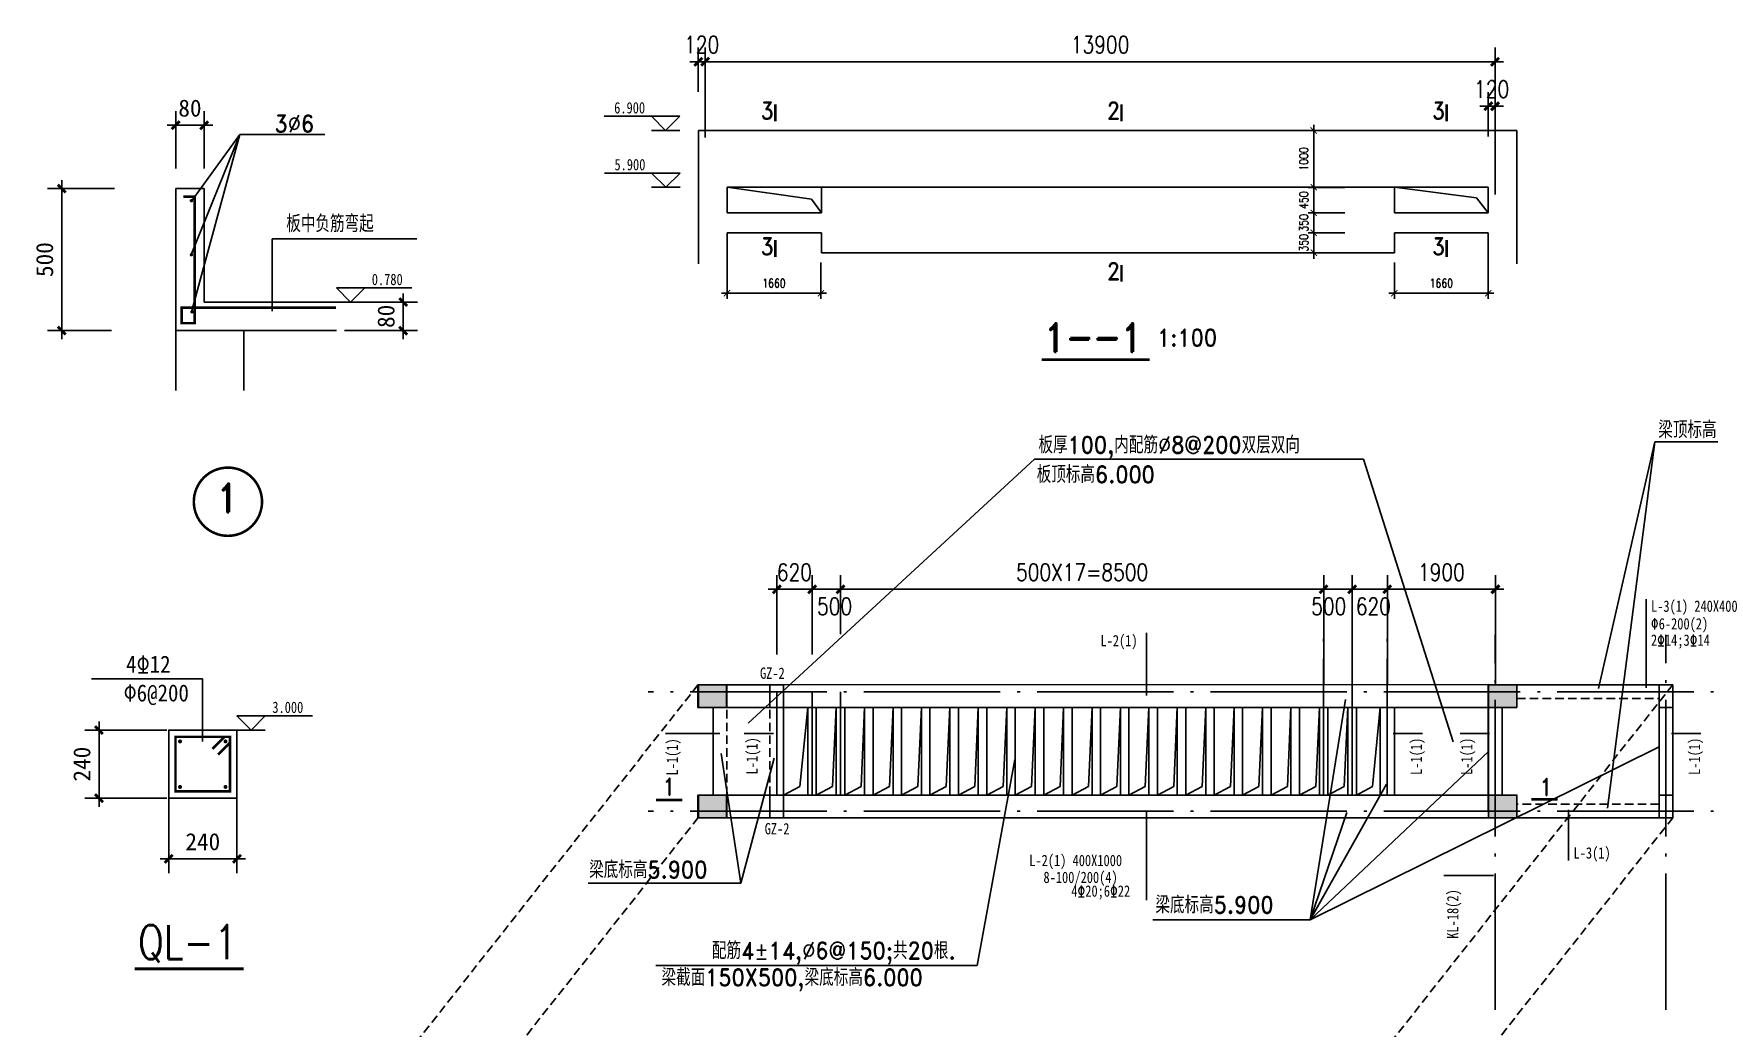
# Model space of a CAD drawing. Extents: x 79352 to 196427, y -253872 to -173208.
# Drawn here: x 149221 to 178703, y -190708 to -173208 of the extents above; entities that cross this region are included whole.
import ezdxf
from ezdxf.enums import TextEntityAlignment as Align

# ---------------------------------------------------------------- set-up
doc = ezdxf.new("R2010")
doc.units = 0
doc.header["$LTSCALE"] = 100
doc.header["$MEASUREMENT"] = 0
doc.header["$PDMODE"] = 34
doc.linetypes.add('ACAD_ISO04W100', pattern=[30.5, 24, -3, 0.5, -3])
doc.linetypes.add('DASHED', pattern=[0.75, 0.5, -0.25])
doc.layers.get('0').update_dxf_attribs({"color": 1, "linetype": 'CONTINUOUS'})
doc.layers.get('DEFPOINTS').update_dxf_attribs({"linetype": 'CONTINUOUS'})
for name, color, linetype in [('-', 253, 'CONTINUOUS'), ('2', 200, 'CONTINUOUS'), ('211', 2, 'CONTINUOUS'), ('212', 2, 'CONTINUOUS'), ('3', 4, 'CONTINUOUS'), ('98', 7, 'CONTINUOUS'), ('DOTE', 252, 'ACAD_ISO04W100'), ('HATCH', 2, 'CONTINUOUS'), ('PUB_DIM', 9, 'CONTINUOUS'), ('TXT', 253, 'CONTINUOUS'), ('WALL', 255, 'CONTINUOUS'), ('WINDOW', 142, 'CONTINUOUS'), ('WINDOW_TEXT', 7, 'CONTINUOUS'), ('尺寸线及数字', 7, 'CONTINUOUS'), ('柱', 2, 'CONTINUOUS')]:
    doc.layers.add(name, color=color, linetype=linetype)
doc.styles.add('DIM_FONT', font='SIMPLEX', dxfattribs={"width": 0.8})
doc.styles.add('HZTXT3', font='romand.shx', dxfattribs={"bigfont": 'sqtxt.shx'})
doc.dimstyles.new('DIMB', dxfattribs={"dimtxt": 300, "dimasz": 1, "dimexe": 250, "dimexo": 300, "dimgap": 150, "dimtad": 1, "dimdec": 0, "dimlfac": -1, "dimzin": 0, "dimtxsty": 'DIM_FONT', "dimblk": '_DIMX', "dimblk1": '_DIMX', "dimblk2": '_DIMX', "dimcen": 0.09, "dimse2": 1, "dimclrd": 256, "dimclre": 256, "dimclrt": 256, "dimazin": 3, "dimtfac": 5, "dimtdec": 0, "dimtix": 1, "dimtmove": 0, "dimatfit": 3, "dimtolj": 1, "dimtzin": 0})
doc.dimstyles.new('NORMAL', dxfattribs={"dimtxt": 300, "dimasz": 1, "dimexe": 250, "dimexo": 0, "dimgap": 150, "dimtad": 1, "dimdec": 4, "dimlfac": -1, "dimzin": 0, "dimtxsty": 'STANDARD', "dimblk1": '_DIMX', "dimblk2": '_DIMX', "dimsah": 1, "dimcen": 0.09, "dimclrd": 256, "dimclre": 256, "dimclrt": 256, "dimazin": 3, "dimtfac": 5, "dimtdec": 4, "dimtix": 1, "dimtmove": 0, "dimatfit": 3, "dimtolj": 1, "dimtzin": 0})

# ---------------------------------------------------------------- blocks, each defined once
blk = doc.blocks.new('_DIMX')
blk.add_line((-150, 0), (150, 0))
at = {"const_width": 50}
blk.add_lwpolyline([(-70, -70), (70, 70)], dxfattribs=at)
blk = doc.blocks.new('*D63')
at = {"linetype": 'BYBLOCK'}
for p, q in [((-514, -286538), (-514, -284612)), ((1386, -286538), (1386, -284612)), ((1385, -284862), (-513, -284862))]:
    blk.add_line(p, q, dxfattribs=at)
at = {"layer": 'DEFPOINTS', "color": 0, "linetype": 'BYBLOCK'}
for p in [(-514, -284862), (-514, -286538), (1386, -286538)]:
    blk.add_point(p, dxfattribs=at)
at = {"linetype": 'BYBLOCK', "rotation": 180}
blk.add_blockref('_DIMX', (-514, -284862), dxfattribs=at)
at = {"linetype": 'BYBLOCK'}
blk.add_blockref('_DIMX', (1386, -284862), dxfattribs=at)
at = {"linetype": 'BYBLOCK', "insert": (436, -284562), "char_height": 300, "attachment_point": 5, "style": 'DIM_FONT'}
blk.add_mtext('\\A1;1900', dxfattribs=at)
blk = doc.blocks.new('*D64')
at = {"linetype": 'BYBLOCK'}
for p, q in [((-1134, -286538), (-1134, -284612)), ((-514, -286538), (-514, -284612)), ((-515, -284862), (-1133, -284862))]:
    blk.add_line(p, q, dxfattribs=at)
at = {"layer": 'DEFPOINTS', "color": 0, "linetype": 'BYBLOCK'}
for p in [(-1134, -284862), (-1134, -286538), (-514, -286538)]:
    blk.add_point(p, dxfattribs=at)
at = {"linetype": 'BYBLOCK', "rotation": 180}
blk.add_blockref('_DIMX', (-1134, -284862), dxfattribs=at)
at = {"linetype": 'BYBLOCK'}
blk.add_blockref('_DIMX', (-514, -284862), dxfattribs=at)
at = {"linetype": 'BYBLOCK', "insert": (-760, -285162), "char_height": 300, "attachment_point": 5, "style": 'DIM_FONT'}
blk.add_mtext('\\A1;620', dxfattribs=at)
blk = doc.blocks.new('*D65')
at = {"linetype": 'BYBLOCK'}
for p, q in [((-1634, -286539), (-1634, -284612)), ((-1134, -286538), (-1134, -284612)), ((-1135, -284862), (-1633, -284862))]:
    blk.add_line(p, q, dxfattribs=at)
at = {"layer": 'DEFPOINTS', "color": 0, "linetype": 'BYBLOCK'}
for p in [(-1634, -284862), (-1634, -286539), (-1134, -286538)]:
    blk.add_point(p, dxfattribs=at)
at = {"linetype": 'BYBLOCK', "rotation": 180}
blk.add_blockref('_DIMX', (-1634, -284862), dxfattribs=at)
at = {"linetype": 'BYBLOCK'}
blk.add_blockref('_DIMX', (-1134, -284862), dxfattribs=at)
at = {"linetype": 'BYBLOCK', "insert": (-1544, -285162), "char_height": 300, "attachment_point": 5, "style": 'DIM_FONT'}
blk.add_mtext('\\A1;500', dxfattribs=at)
blk = doc.blocks.new('*D66')
at = {"linetype": 'BYBLOCK'}
for p, q in [((-11254, -286006), (-11254, -284612)), ((-10634, -286006), (-10634, -284612)), ((-11255, -284862), (-11256, -284862)), ((-11254, -284862), (-10634, -284862)), ((-10633, -284862), (-10632, -284862))]:
    blk.add_line(p, q, dxfattribs=at)
at = {"layer": 'DEFPOINTS', "color": 0, "linetype": 'BYBLOCK'}
for p in [(-10634, -284862), (-11254, -286006), (-10634, -286006)]:
    blk.add_point(p, dxfattribs=at)
at = {"linetype": 'BYBLOCK'}
blk.add_blockref('_DIMX', (-11254, -284862), dxfattribs=at)
at = {"linetype": 'BYBLOCK', "rotation": 180}
blk.add_blockref('_DIMX', (-10634, -284862), dxfattribs=at)
at = {"linetype": 'BYBLOCK', "insert": (-10944, -284562), "char_height": 300, "attachment_point": 5, "style": 'DIM_FONT'}
blk.add_mtext('\\A1;620', dxfattribs=at)
blk = doc.blocks.new('*D67')
at = {"linetype": 'BYBLOCK'}
for p, q in [((-10634, -285653), (-10634, -284612)), ((-10134, -285653), (-10134, -284612)), ((-10135, -284862), (-10633, -284862))]:
    blk.add_line(p, q, dxfattribs=at)
at = {"layer": 'DEFPOINTS', "color": 0, "linetype": 'BYBLOCK'}
for p in [(-10634, -284862), (-10634, -285653), (-10134, -285653)]:
    blk.add_point(p, dxfattribs=at)
at = {"linetype": 'BYBLOCK', "rotation": 180}
blk.add_blockref('_DIMX', (-10634, -284862), dxfattribs=at)
at = {"linetype": 'BYBLOCK'}
blk.add_blockref('_DIMX', (-10134, -284862), dxfattribs=at)
at = {"linetype": 'BYBLOCK', "insert": (-10238, -285162), "char_height": 300, "attachment_point": 5, "style": 'DIM_FONT'}
blk.add_mtext('\\A1;500', dxfattribs=at)
blk = doc.blocks.new('*D68')
at = {"linetype": 'BYBLOCK'}
for p, q in [((-10134, -285653), (-10134, -284612)), ((-1634, -285663), (-1634, -284612)), ((-1635, -284862), (-10133, -284862))]:
    blk.add_line(p, q, dxfattribs=at)
at = {"layer": 'DEFPOINTS', "color": 0, "linetype": 'BYBLOCK'}
for p in [(-10134, -284862), (-10134, -285653), (-1634, -285663)]:
    blk.add_point(p, dxfattribs=at)
at = {"linetype": 'BYBLOCK', "rotation": 180}
blk.add_blockref('_DIMX', (-10134, -284862), dxfattribs=at)
at = {"linetype": 'BYBLOCK'}
blk.add_blockref('_DIMX', (-1634, -284862), dxfattribs=at)
at = {"linetype": 'BYBLOCK', "insert": (-5884, -284562), "char_height": 300, "attachment_point": 5, "style": 'DIM_FONT'}
blk.add_mtext('\\A1;500X17=8500', dxfattribs=at)
blk = doc.blocks.new('_ARCHTICK')
at = {"color": 0, "linetype": 'BYBLOCK', "const_width": 0.15}
blk.add_lwpolyline([(-0.5, -0.5), (0.5, 0.5)], dxfattribs=at)
blk = doc.blocks.new('*D69')
at = {"linetype": 'BYBLOCK'}
for p, q in [((-1809, -274584), (-1809, -274474)), ((-1261, -274584), (-1909, -274584)), ((-1809, -275034), (-1809, -274584)), ((-1261, -275034), (-1909, -275034)), ((-1809, -275034), (-1809, -275144))]:
    blk.add_line(p, q, dxfattribs=at)
at = {"layer": 'DEFPOINTS', "color": 0, "linetype": 'BYBLOCK'}
for p in [(-1809, -274584), (-1261, -274584), (-1261, -275034)]:
    blk.add_point(p, dxfattribs=at)
at = {"linetype": 'BYBLOCK', "xscale": 110, "yscale": 110, "zscale": 110}
for p, rotation in [((-1809, -274584), 270), ((-1809, -275034), 90)]:
    blk.add_blockref('_ARCHTICK', p, dxfattribs=dict(at, rotation=rotation))
at = {"linetype": 'BYBLOCK', "insert": (-1984, -274809), "char_height": 150, "attachment_point": 5, "rotation": 90, "style": 'DIM_FONT'}
blk.add_mtext('\\A1;450', dxfattribs=at)
blk = doc.blocks.new('*D70')
at = {"linetype": 'BYBLOCK'}
for p, q in [((-1261, -275034), (-1909, -275034)), ((-1809, -275034), (-1809, -274924)), ((-1809, -275384), (-1809, -275034)), ((-1261, -275384), (-1909, -275384)), ((-1809, -275384), (-1809, -275494))]:
    blk.add_line(p, q, dxfattribs=at)
at = {"layer": 'DEFPOINTS', "color": 0, "linetype": 'BYBLOCK'}
for p in [(-1809, -275034), (-1261, -275034), (-1261, -275384)]:
    blk.add_point(p, dxfattribs=at)
at = {"linetype": 'BYBLOCK', "xscale": 110, "yscale": 110, "zscale": 110}
for p, rotation in [((-1809, -275034), 270), ((-1809, -275384), 90)]:
    blk.add_blockref('_ARCHTICK', p, dxfattribs=dict(at, rotation=rotation))
at = {"linetype": 'BYBLOCK', "insert": (-1984, -275209), "char_height": 150, "attachment_point": 5, "rotation": 90, "style": 'DIM_FONT'}
blk.add_mtext('\\A1;350', dxfattribs=at)
blk = doc.blocks.new('*D71')
at = {"linetype": 'BYBLOCK'}
for p, q in [((-1809, -275384), (-1809, -275274)), ((-1261, -275384), (-1909, -275384)), ((-1809, -275384), (-1809, -275734)), ((-1261, -275734), (-1909, -275734)), ((-1809, -275734), (-1809, -275844))]:
    blk.add_line(p, q, dxfattribs=at)
at = {"layer": 'DEFPOINTS', "color": 0, "linetype": 'BYBLOCK'}
for p in [(-1261, -275384), (-1809, -275734), (-1261, -275734)]:
    blk.add_point(p, dxfattribs=at)
at = {"linetype": 'BYBLOCK', "xscale": 110, "yscale": 110, "zscale": 110}
for p, rotation in [((-1809, -275384), 270), ((-1809, -275734), 90)]:
    blk.add_blockref('_ARCHTICK', p, dxfattribs=dict(at, rotation=rotation))
at = {"linetype": 'BYBLOCK', "insert": (-1984, -275559), "char_height": 150, "attachment_point": 5, "rotation": 90, "style": 'DIM_FONT'}
blk.add_mtext('\\A1;350', dxfattribs=at)
blk = doc.blocks.new('*D72')
at = {"linetype": 'BYBLOCK'}
for p, q in [((-389, -275903), (-389, -276546)), ((1261, -275903), (1261, -276546)), ((-489, -276446), (1361, -276446))]:
    blk.add_line(p, q, dxfattribs=at)
at = {"layer": 'DEFPOINTS', "color": 0, "linetype": 'BYBLOCK'}
for p in [(-389, -275903), (1261, -275903), (1261, -276446)]:
    blk.add_point(p, dxfattribs=at)
at = {"linetype": 'BYBLOCK', "xscale": 110, "yscale": 110, "zscale": 110, "rotation": 180}
blk.add_blockref('_ARCHTICK', (-389, -276446), dxfattribs=at)
at = {"linetype": 'BYBLOCK', "xscale": 110, "yscale": 110, "zscale": 110}
blk.add_blockref('_ARCHTICK', (1261, -276446), dxfattribs=at)
at = {"linetype": 'BYBLOCK', "insert": (436, -276271), "char_height": 150, "attachment_point": 5, "style": 'DIM_FONT'}
blk.add_mtext('\\A1;1660', dxfattribs=at)
blk = doc.blocks.new('*D73')
at = {"linetype": 'BYBLOCK'}
for p, q in [((-12129, -275903), (-12129, -276546)), ((-10479, -275903), (-10479, -276546)), ((-12229, -276446), (-10379, -276446))]:
    blk.add_line(p, q, dxfattribs=at)
at = {"layer": 'DEFPOINTS', "color": 0, "linetype": 'BYBLOCK'}
for p in [(-12129, -275903), (-10479, -275903), (-10479, -276446)]:
    blk.add_point(p, dxfattribs=at)
at = {"linetype": 'BYBLOCK', "xscale": 110, "yscale": 110, "zscale": 110, "rotation": 180}
blk.add_blockref('_ARCHTICK', (-12129, -276446), dxfattribs=at)
at = {"linetype": 'BYBLOCK', "xscale": 110, "yscale": 110, "zscale": 110}
blk.add_blockref('_ARCHTICK', (-10479, -276446), dxfattribs=at)
at = {"linetype": 'BYBLOCK', "insert": (-11304, -276271), "char_height": 150, "attachment_point": 5, "style": 'DIM_FONT'}
blk.add_mtext('\\A1;1660', dxfattribs=at)
blk = doc.blocks.new('*D74')
at = {"linetype": 'BYBLOCK'}
for p, q in [((-1261, -273584), (-1909, -273584)), ((-1809, -274684), (-1809, -273484)), ((-1261, -274584), (-1909, -274584))]:
    blk.add_line(p, q, dxfattribs=at)
at = {"layer": 'DEFPOINTS', "color": 0, "linetype": 'BYBLOCK'}
for p in [(-1809, -273584), (-1261, -273584), (-1261, -274584)]:
    blk.add_point(p, dxfattribs=at)
at = {"linetype": 'BYBLOCK', "xscale": 110, "yscale": 110, "zscale": 110}
for p, rotation in [((-1809, -273584), 90), ((-1809, -274584), 270)]:
    blk.add_blockref('_ARCHTICK', p, dxfattribs=dict(at, rotation=rotation))
at = {"linetype": 'BYBLOCK', "insert": (-1984, -274084), "char_height": 150, "attachment_point": 5, "rotation": 90, "style": 'DIM_FONT'}
blk.add_mtext('\\A1;1000', dxfattribs=at)
blk = doc.blocks.new('*D163')
at = {"linetype": 'BYBLOCK'}
for p, q in [((-493493, -427309), (-494668, -427309)), ((-494418, -429805), (-494418, -427310)), ((-493540, -429806), (-494668, -429806))]:
    blk.add_line(p, q, dxfattribs=at)
at = {"layer": 'DEFPOINTS', "color": 0, "linetype": 'BYBLOCK'}
for p in [(-494418, -427309), (-493493, -427309), (-493540, -429806)]:
    blk.add_point(p, dxfattribs=at)
at = {"linetype": 'BYBLOCK'}
for p, rotation in [((-494418, -427309), 90), ((-494418, -429806), 270)]:
    blk.add_blockref('_DIMX', p, dxfattribs=dict(at, rotation=rotation))
at = {"linetype": 'BYBLOCK', "insert": (-494718, -428558), "char_height": 300, "attachment_point": 5, "rotation": 90}
blk.add_mtext('\\A1;500', dxfattribs=at)
blk = doc.blocks.new('*D164')
at = {"linetype": 'BYBLOCK'}
for p, q in [((-492413, -426954), (-492413, -425945)), ((-491913, -426954), (-491913, -425945)), ((-492414, -426195), (-492415, -426195)), ((-492413, -426195), (-491913, -426195)), ((-491912, -426195), (-491911, -426195))]:
    blk.add_line(p, q, dxfattribs=at)
at = {"layer": 'DEFPOINTS', "color": 0, "linetype": 'BYBLOCK'}
for p in [(-491913, -426195), (-492413, -426954), (-491913, -426954)]:
    blk.add_point(p, dxfattribs=at)
at = {"linetype": 'BYBLOCK'}
blk.add_blockref('_DIMX', (-492413, -426195), dxfattribs=at)
at = {"linetype": 'BYBLOCK', "rotation": 180}
blk.add_blockref('_DIMX', (-491913, -426195), dxfattribs=at)
at = {"linetype": 'BYBLOCK', "insert": (-492163, -425895), "char_height": 300, "attachment_point": 5}
blk.add_mtext('\\A1;80', dxfattribs=at)
blk = doc.blocks.new('*D165')
at = {"linetype": 'BYBLOCK'}
for p, q in [((-489443, -429306), (-488162, -429306)), ((-488412, -429305), (-488412, -429304)), ((-488412, -429806), (-488412, -429306)), ((-489443, -429806), (-488162, -429806)), ((-488412, -429807), (-488412, -429808))]:
    blk.add_line(p, q, dxfattribs=at)
at = {"layer": 'DEFPOINTS', "color": 0, "linetype": 'BYBLOCK'}
for p in [(-489443, -429306), (-488412, -429306), (-489443, -429806)]:
    blk.add_point(p, dxfattribs=at)
at = {"linetype": 'BYBLOCK'}
for p, rotation in [((-488412, -429306), 270), ((-488412, -429806), 90)]:
    blk.add_blockref('_DIMX', p, dxfattribs=dict(at, rotation=rotation))
at = {"linetype": 'BYBLOCK', "insert": (-488712, -429556), "char_height": 300, "attachment_point": 5, "rotation": 90}
blk.add_mtext('\\A1;80', dxfattribs=at)
blk = doc.blocks.new('*D169')
at = {"linetype": 'BYBLOCK'}
for p, q in [((161036, -182388), (161036, -180804)), ((174931, -183388), (174931, -180804)), ((161037, -181054), (174930, -181054))]:
    blk.add_line(p, q, dxfattribs=at)
at = {"layer": 'DEFPOINTS', "color": 0, "linetype": 'BYBLOCK'}
for p in [(174931, -181054), (161036, -182388), (174931, -183388)]:
    blk.add_point(p, dxfattribs=at)
at = {"linetype": 'BYBLOCK', "rotation": 180}
blk.add_blockref('_DIMX', (161036, -181054), dxfattribs=at)
at = {"linetype": 'BYBLOCK'}
blk.add_blockref('_DIMX', (174931, -181054), dxfattribs=at)
at = {"linetype": 'BYBLOCK', "insert": (167984, -180754), "char_height": 300, "attachment_point": 5, "style": 'DIM_FONT'}
blk.add_mtext('\\A1;13900', dxfattribs=at)
blk = doc.blocks.new('*D170')
at = {"linetype": 'BYBLOCK'}
for p, q in [((160916, -182388), (160916, -181606)), ((161036, -182388), (161036, -181606)), ((160915, -181856), (160914, -181856)), ((160916, -181856), (161036, -181856)), ((161037, -181856), (161038, -181856))]:
    blk.add_line(p, q, dxfattribs=at)
at = {"layer": 'DEFPOINTS', "color": 0, "linetype": 'BYBLOCK'}
for p in [(161036, -181856), (160916, -182388), (161036, -182388)]:
    blk.add_point(p, dxfattribs=at)
at = {"linetype": 'BYBLOCK'}
blk.add_blockref('_DIMX', (160916, -181856), dxfattribs=at)
at = {"linetype": 'BYBLOCK', "rotation": 180}
blk.add_blockref('_DIMX', (161036, -181856), dxfattribs=at)
at = {"linetype": 'BYBLOCK', "insert": (160976, -181556), "char_height": 300, "attachment_point": 5, "style": 'DIM_FONT'}
blk.add_mtext('\\A1;120', dxfattribs=at)
blk = doc.blocks.new('*D171')
at = {"linetype": 'BYBLOCK'}
for p, q in [((160916, -181712), (160916, -180930)), ((161036, -181712), (161036, -180930)), ((160915, -181180), (160914, -181180)), ((160916, -181180), (161036, -181180)), ((161037, -181180), (161038, -181180))]:
    blk.add_line(p, q, dxfattribs=at)
at = {"layer": 'DEFPOINTS', "color": 0, "linetype": 'BYBLOCK'}
for p in [(161036, -181180), (160916, -181712), (161036, -181712)]:
    blk.add_point(p, dxfattribs=at)
at = {"linetype": 'BYBLOCK'}
blk.add_blockref('_DIMX', (160916, -181180), dxfattribs=at)
at = {"linetype": 'BYBLOCK', "rotation": 180}
blk.add_blockref('_DIMX', (161036, -181180), dxfattribs=at)
at = {"linetype": 'BYBLOCK', "insert": (160976, -180880), "char_height": 300, "attachment_point": 5, "style": 'DIM_FONT'}
blk.add_mtext('\\A1;120', dxfattribs=at)
blk = doc.blocks.new('*D172')
at = {"linetype": 'BYBLOCK'}
for p, q in [((105932, -202875), (104488, -202875)), ((104738, -202876), (104738, -204074)), ((105932, -204075), (104488, -204075))]:
    blk.add_line(p, q, dxfattribs=at)
at = {"layer": 'DEFPOINTS', "color": 0, "linetype": 'BYBLOCK'}
for p in [(105932, -202875), (104738, -204075), (105932, -204075)]:
    blk.add_point(p, dxfattribs=at)
at = {"linetype": 'BYBLOCK'}
for p, rotation in [((104738, -202875), 90), ((104738, -204075), 270)]:
    blk.add_blockref('_DIMX', p, dxfattribs=dict(at, rotation=rotation))
at = {"linetype": 'BYBLOCK', "insert": (104438, -203475), "char_height": 300, "attachment_point": 5, "rotation": 90}
blk.add_mtext('\\A1;240', dxfattribs=at)
blk = doc.blocks.new('*D173')
at = {"linetype": 'BYBLOCK'}
for p, q in [((105964, -204075), (105964, -205391)), ((107164, -204075), (107164, -205391)), ((105965, -205141), (107163, -205141))]:
    blk.add_line(p, q, dxfattribs=at)
at = {"layer": 'DEFPOINTS', "color": 0, "linetype": 'BYBLOCK'}
for p in [(105964, -204075), (107164, -204075), (107164, -205141)]:
    blk.add_point(p, dxfattribs=at)
at = {"linetype": 'BYBLOCK', "rotation": 180}
blk.add_blockref('_DIMX', (105964, -205141), dxfattribs=at)
at = {"linetype": 'BYBLOCK'}
blk.add_blockref('_DIMX', (107164, -205141), dxfattribs=at)
at = {"linetype": 'BYBLOCK', "insert": (106564, -204841), "char_height": 300, "attachment_point": 5}
blk.add_mtext('\\A1;240', dxfattribs=at)

msp = doc.modelspace()

# ---------------------------------------------------------------- linework, layer by layer
at = {"layer": '-'}
msp.add_lwpolyline([(151598.8, -186658.5), (152798.8, -186658.5), (152798.8, -185458.5), (151598.8, -185458.5), (151598.8, -186658.5)], dxfattribs=at)
at = {"layer": '-', "color": 1, "const_width": 45}
for points in [[(151718.8, -186538.5), (152678.8, -186538.5), (152678.8, -185578.5), (151718.8, -185578.5), (151718.8, -186538.5)], [(152366.6, -185790.5), (152578.8, -185578.5)], [(152466.5, -185890.6), (152678.8, -185678.5)]]:
    msp.add_lwpolyline(points, dxfattribs=at)
at = {"layer": '-', "color": 1, "const_width": 35}
for points in [[(151815.8, -185659.2, 1), (151780.8, -185659.2, 1), (151815.8, -185659.2)], [(152615.8, -185659.2, 1), (152580.8, -185659.2, 1), (152615.8, -185659.2)], [(151815.8, -186459.2, 1), (151780.8, -186459.2, 1), (151815.8, -186459.2, 1)], [(152615.8, -186459.2, 1), (152580.8, -186459.2, 1), (152615.8, -186459.2)]]:
    msp.add_lwpolyline(points, format="xyb", dxfattribs=at)
at = {"color": 253}
for q in [(150243.1, -184559.2), (152195.3, -185659.2)]:
    msp.add_line((152195.3, -184559.2), q, dxfattribs=at)
at = {"layer": '2'}
for points in [[(161416.2, -185064.3), (160916.2, -185064.3), (161416.2, -184664.3), (160922.2, -184664.3)], [(175316.4, -185064.3), (174811.4, -185064.3), (175316.4, -184664.3), (174816.4, -184664.3)], [(161416.2, -187004.3), (160916.2, -187004.3), (161416.2, -186604.3), (160916.2, -186604.3)], [(175316.4, -187004.3), (174811.4, -187004.3), (175316.4, -186604.3), (174811.4, -186604)]]:
    msp.add_solid(points, dxfattribs=at)
at = {"layer": '212'}
msp.add_line((174030.1, -188016.1), (174903.4, -188016.1), dxfattribs=at)
at = {"layer": '3', "linetype": 'DASHED', "ltscale": 3}
for p, q in [((153579.2, -193959.6), (160910.2, -184664.3)), ((170724.8, -193958.7), (178055.8, -184663.4)), ((175316.4, -184904.3), (177815.8, -184904.3)), ((177815.7, -186765.2), (175316.4, -186764.3)), ((153579.2, -196299.6), (160910.2, -187004.3)), ((170724.8, -196299.6), (178055.8, -187004.3))]:
    msp.add_line(p, q, dxfattribs=at)
at = {"layer": '3'}
for p, q in [((162416.2, -184664.3), (174811.4, -184659.3)), ((174811.4, -184659.3), (174811.4, -186884.3)), ((162416.2, -185064.3), (174816.4, -185064.3)), ((162703.2, -186451.2), (162841.2, -185064.3)), ((162841.2, -185064.3), (162841.2, -186604)), ((162991.2, -185064.3), (162991.2, -186604)), ((163278.2, -186451.2), (163341.2, -185064.3)), ((163341.2, -185064.3), (163341.2, -186604)), ((163491.2, -185064.3), (163491.2, -186604)), ((163778.2, -186451.2), (163841.2, -185064.3)), ((163841.2, -185064.3), (163841.2, -186604)), ((163991.2, -185064.3), (163991.2, -186604)), ((164278.2, -186451.2), (164341.2, -185064.3)), ((164341.2, -185064.3), (164341.2, -186604)), ((164491.2, -185064.3), (164491.2, -186604)), ((164778.2, -186451.2), (164841.2, -185064.3)), ((164841.2, -185064.3), (164841.2, -186604)), ((164991.2, -185064.3), (164991.2, -186604)), ((165278.2, -186451.2), (165341.2, -185064.3)), ((165341.2, -185064.3), (165341.2, -186604)), ((165491.2, -185064.3), (165491.2, -186604)), ((165778.2, -186451.2), (165841.2, -185064.3)), ((165841.2, -185064.3), (165841.2, -186604)), ((165991.2, -185064.3), (165991.2, -186604)), ((166278.2, -186451.2), (166341.2, -185064.3)), ((166341.2, -185064.3), (166341.2, -186604)), ((166491.2, -185064.3), (166491.2, -186604)), ((166778.2, -186451.2), (166841.2, -185064.3)), ((166841.2, -185064.3), (166841.2, -186604)), ((166991.2, -185064.3), (166991.2, -186604)), ((167278.2, -186451.2), (167341.2, -185064.3)), ((167341.2, -185064.3), (167341.2, -186604)), ((167491.2, -185064.3), (167491.2, -186604)), ((167778.2, -186451.2), (167841.2, -185064.3)), ((167841.2, -185064.3), (167841.2, -186604)), ((167991.2, -185064.3), (167991.2, -186604)), ((168278.2, -186451.2), (168341.2, -185064.3)), ((168341.2, -185064.3), (168341.2, -186604)), ((168491.2, -185064.3), (168491.2, -186604)), ((168778.2, -186451.2), (168841.2, -185064.3)), ((168841.2, -185064.3), (168841.2, -186604)), ((168991.2, -185064.3), (168991.2, -186604)), ((169278.2, -186451.2), (169341.2, -185064.3)), ((169341.2, -185064.3), (169341.2, -186604)), ((169491.2, -185064.3), (169491.2, -186604)), ((169778.2, -186451.2), (169841.2, -185064.3)), ((169841.2, -185064.3), (169841.2, -186604)), ((169991.2, -185064.3), (169991.2, -186604)), ((170278.2, -186451.2), (170341.2, -185064.3)), ((170341.2, -185064.3), (170341.2, -186604)), ((170491.2, -185064.3), (170491.2, -186604)), ((170778.2, -186451.2), (170841.2, -185064.3)), ((170841.2, -185064.3), (170841.2, -186604)), ((170991.2, -185064.3), (170991.2, -186604)), ((171278.2, -186451.2), (171341.2, -185064.3)), ((171341.2, -185064.3), (171341.2, -186604)), ((171491.2, -185064.3), (171491.2, -186604)), ((171778.2, -186451.2), (171841.2, -185064.3)), ((171841.2, -185064.3), (171841.2, -186604)), ((171991.2, -185064.3), (171991.2, -186604)), ((172278.2, -186451.2), (172341.2, -185064.3)), ((172341.2, -185064.3), (172341.2, -186604)), ((172491.2, -185064.3), (172491.2, -186604)), ((172778.2, -186451.2), (172911.2, -185064.3)), ((172911.2, -186604), (172911.2, -185064.3)), ((173161.2, -186604), (173161.2, -185064.3)), ((173161.4, -185064.3), (173161.4, -186604)), ((175055.9, -186604.3), (175055.9, -185064.3)), ((177815.8, -184904.3), (177815.8, -186605.2)), ((162416.2, -186604), (162703.2, -186451.2)), ((162416.2, -186604), (174811.4, -186604)), ((162991.2, -186604), (163278.2, -186451.2)), ((163491.2, -186604), (163778.2, -186451.2)), ((163991.2, -186604), (164278.2, -186451.2)), ((164491.2, -186604), (164778.2, -186451.2)), ((164991.2, -186604), (165278.2, -186451.2)), ((165491.2, -186604), (165778.2, -186451.2)), ((165991.2, -186604), (166278.2, -186451.2)), ((166491.2, -186604), (166778.2, -186451.2)), ((166991.2, -186604), (167278.2, -186451.2)), ((167491.2, -186604), (167778.2, -186451.2)), ((167991.2, -186604), (168278.2, -186451.2)), ((168491.2, -186604), (168778.2, -186451.2)), ((168991.2, -186604), (169278.2, -186451.2)), ((169491.2, -186604), (169778.2, -186451.2)), ((169991.2, -186604), (170278.2, -186451.2)), ((170491.2, -186604), (170778.2, -186451.2)), ((170991.2, -186604), (171278.2, -186451.2)), ((171491.2, -186604), (171778.2, -186451.2)), ((171991.2, -186604), (172278.2, -186451.2)), ((172491.2, -186604), (172778.2, -186451.2)), ((162416.2, -187004.3), (174811.4, -187004.3))]:
    msp.add_line(p, q, dxfattribs=at)
at = {"layer": 'DOTE'}
for p, q in [((171916.2, -186604), (171916.2, -183785)), ((172416.2, -186604), (172416.2, -183785)), ((173036.2, -186604), (173036.2, -183785)), ((174935.9, -190380.4), (174935.9, -183785.2)), ((177935.9, -190380.4), (177935.9, -183784.3)), ((181475.2, -184783.9), (160036.1, -184783.9)), ((162296.2, -186604), (162296.2, -184784)), ((162916.2, -186604), (162916.2, -184784)), ((163416.2, -186604), (163416.2, -184784)), ((181475.2, -186883.9), (160036.1, -186883.9))]:
    msp.add_line(p, q, dxfattribs=at)
at = {"layer": 'HATCH', "const_width": 54}
msp.add_lwpolyline([(152917.2, -189658.6), (150998.5, -189658.6)], dxfattribs=at)
at = {"layer": 'WALL'}
for p, q in [((160916.2, -185064.3), (160916.2, -184664.3)), ((162410.2, -184664.3), (160916.2, -184664.3)), ((162416.2, -184664.3), (160922.2, -184664.3)), ((162416.2, -185064.3), (162416.2, -184664.3)), ((174815.9, -185064.3), (174815.9, -184664.3)), ((174815.9, -184664.3), (177815.8, -184664.3)), ((162410.2, -185064.3), (160916.2, -185064.3)), ((162416.2, -185064.3), (160922.2, -185064.3)), ((174815.9, -185064.3), (175055.9, -185064.3)), ((174815.9, -186604.3), (174815.9, -185064.3)), ((178055.8, -184904.3), (178055.8, -186605.2)), ((160916.2, -187004.3), (160916.2, -186604)), ((160916.2, -186604), (162410.2, -186604)), ((160922.2, -186604), (162416.2, -186604)), ((162416.2, -186604), (162416.2, -187004.3)), ((162416.2, -186604.3), (162416.2, -186764.3)), ((174815.9, -187004.3), (174815.9, -186604.3)), ((174815.9, -186604.3), (175055.9, -186604.3)), ((162410.2, -187004.3), (160916.2, -187004.3)), ((162416.2, -187004.3), (160922.2, -187004.3)), ((174815.9, -187004.3), (175055.9, -187004.3)), ((177815.8, -187004.3), (175315.7, -187004.3))]:
    msp.add_line(p, q, dxfattribs=at)
at = {"layer": 'WINDOW'}
for p, q in [((161176.2, -186604.3), (161176.2, -185064.3)), ((162416.2, -186604), (162416.2, -185064.3)), ((162841.2, -186604), (162841.2, -185064.3)), ((162991.2, -186604), (162991.2, -185064.3))]:
    msp.add_line(p, q, dxfattribs=at)
at = {"layer": 'WINDOW', "linetype": 'DASHED', "ltscale": 3}
for p, q in [((161416.2, -186604.3), (161416.2, -185064.3)), ((162176.2, -186604.3), (162176.2, -185064.3))]:
    msp.add_line(p, q, dxfattribs=at)
at = {"layer": '尺寸线及数字'}
for p, q in [((160589.8, -174663.3), (159262.1, -174663.3)), ((160089.8, -174663.3), (160339.8, -174913.3)), ((160339.8, -174913.3), (160589.8, -174663.3)), ((160589.8, -174913.3), (160089.8, -174913.3)), ((160594.8, -175663.3), (159267.1, -175663.3)), ((160094.8, -175663.3), (160344.8, -175913.3)), ((160344.8, -175913.3), (160594.8, -175663.3)), ((160594.8, -175913.3), (160094.8, -175913.3)), ((154798.1, -177932.6), (154548.1, -177682.6)), ((154548.1, -177682.6), (155875.8, -177682.6)), ((155048.1, -177682.6), (154798.1, -177932.6)), ((154548.1, -177932.6), (155048.1, -177932.6)), ((153048.8, -185458.5), (152798.8, -185208.5)), ((152798.8, -185208.5), (154126.5, -185208.5)), ((153298.8, -185208.5), (153048.8, -185458.5)), ((152798.8, -185458.5), (153298.8, -185458.5))]:
    msp.add_line(p, q, dxfattribs=at)
at = {"layer": '柱'}
for p, q in [((151999.4, -176157.7), (152852.5, -174983.4)), ((152852.5, -174983.4), (151999.4, -178103.5)), ((152852.5, -174983.4), (151999.4, -177084.9)), ((152852.5, -174983.4), (154343.2, -174983.4)), ((160916.2, -174913.3), (160916.2, -177257.9)), ((175316.4, -174913.3), (160916.2, -174913.3)), ((175316.4, -174913.3), (175316.4, -177257.9)), ((151723.1, -175935.5), (151723.1, -178432.6)), ((151723.1, -175935.5), (152223.1, -175935.5)), ((152223.1, -175935.5), (152223.1, -177932.6)), ((161421.2, -175913.3), (161421.2, -176363.3)), ((174811.4, -175913.3), (161421.2, -175913.3)), ((161421.2, -175913.3), (162906.9, -176121.4)), ((163081.2, -175913.3), (163081.2, -176363.3)), ((173161.4, -175913.3), (173161.4, -176363.3)), ((173161.4, -175913.3), (174604.5, -176098.6)), ((174811.4, -175913.3), (174811.4, -176363.3)), ((162906.9, -176121.4), (163081.2, -176363.3)), ((174604.5, -176098.6), (174811.4, -176363.3)), ((163081.2, -176363.3), (161421.2, -176363.3)), ((174811.4, -176363.3), (173161.4, -176363.3)), ((153416.7, -178089.8), (153416.7, -176819.7)), ((153416.7, -176819.7), (155965, -176819.7)), ((163081.2, -176713.3), (161421.2, -176713.3)), ((161421.2, -176713.3), (161421.2, -177252.9)), ((163081.2, -176713.3), (163081.2, -177063.3)), ((174811.4, -176713.3), (173161.4, -176713.3)), ((173161.4, -176713.3), (173161.4, -177063.3)), ((174811.4, -176713.3), (174811.4, -177262.9)), ((173161.4, -177063.3), (163081.2, -177063.3)), ((152223.1, -177932.6), (154548.1, -177932.6)), ((151723.1, -178432.6), (154548.1, -178432.6)), ((151723.1, -178432.6), (151723.1, -179486.2)), ((152923.1, -178432.6), (152923.1, -179486.2)), ((176750.3, -184728.6), (177740.2, -180389.9)), ((177740.2, -180389.9), (176907.5, -186830.2)), ((177740.2, -180389.9), (180703.2, -180389.9)), ((166828.5, -180695.7), (161789.9, -185339.6)), ((166828.5, -180695.7), (172617.5, -180695.7)), ((172617.5, -180695.7), (174196.7, -185664.1)), ((152041, -181443.1), (152041, -181443.1)), ((177588, -183155.4), (177588, -184717.4)), ((168797.9, -183747.5), (168797.9, -184850.6)), ((162176.2, -185064.3), (162176.2, -184664.3)), ((171677.5, -188798.4), (172303, -184920.9)), ((161294, -185521.8), (160336.2, -185521.8)), ((162236, -185521.8), (161720.3, -185521.8)), ((173655.3, -185521.8), (173139.6, -185521.8)), ((174835.9, -185521.8), (174320.2, -185521.8)), ((178549.8, -185521.8), (178034.1, -185521.8)), ((161662.3, -188151.1), (161316.3, -185873.7)), ((162252.4, -185955), (161662.3, -188151.1)), ((165822.6, -189602.1), (166480.8, -185979.1)), ((171677.5, -188798.4), (177815.8, -185754.7)), ((171677.5, -188798.4), (174815.9, -185834.3)), ((162176.2, -187004.3), (162176.2, -186604.3)), ((171677.5, -188798.4), (173023.9, -186409.1)), ((168797.9, -186886.6), (168797.9, -188448.6)), ((172323.2, -186910.4), (171677.5, -188798.4)), ((176225.2, -186862), (176225.2, -187753.2)), ((161662.3, -188151.1), (158976, -188151.1)), ((171677.5, -188798.4), (168910.2, -188798.4)), ((165822.6, -189602.1), (160167.7, -189602.1))]:
    msp.add_line(p, q, dxfattribs=at)
at = {"layer": '柱', "const_width": 45}
for points in [[(162272.1, -174454.4), (162272.1, -174751.6)], [(168360.9, -174454.4), (168360.9, -174751.6)], [(174082, -174454.4), (174082, -174751.6)], [(154540.4, -178029.8), (151826.7, -178029.8), (151826.7, -178303.1), (152056.5, -178303.1), (152056.5, -176078.3), (151859.5, -176078.3)], [(162272.1, -176842), (162272.1, -177139.2)], [(174082, -176842), (174082, -177139.2)], [(168360.9, -177278.2), (168360.9, -177575.4)], [(168858.4, -178943.1), (166955.7, -178943.1)], [(160637.3, -186689.7), (160172.6, -186689.7)], [(176032.1, -186678.6), (175567.4, -186678.6)]]:
    msp.add_lwpolyline(points, dxfattribs=at)
at = {"layer": '柱', "const_width": 30}
for points in [[(151984.4, -176148.3, 1), (152014.4, -176148.3, 1)], [(151984.4, -177099.9, 1), (152014.4, -177099.9, 1)], [(151993.9, -178103.5, 1), (152023.9, -178103.5, 1)]]:
    msp.add_lwpolyline(points, format="xyb", close=True, dxfattribs=at)
at = {"layer": '柱', "const_width": 45}
for points in [[(153241, -181443.1, 1), (152041, -181443.1, 1)], [(153241, -181443.1, -1), (152041, -181443.1, -1)]]:
    msp.add_lwpolyline(points, format="xyb", dxfattribs=at)
at = {"layer": '柱'}
for points in [[(160910.2, -184664.3), (161410.2, -184664.3), (161410.2, -185064.3), (160910.2, -185064.3)], [(161410.2, -185064.3), (160910.2, -185064.3), (160910.2, -184664.3), (161410.2, -184664.3)], [(161416.2, -185064.3), (160916.2, -185064.3), (160916.2, -184664.3), (161416.2, -184664.3)], [(162416.2, -185064.3), (162176.2, -185064.3), (162176.2, -184664.3), (162416.2, -184664.3)], [(162176.2, -185064.3), (162416.2, -185064.3), (162416.2, -184664.3), (162176.2, -184664.3)], [(175315.9, -185064.3), (174815.9, -185064.3), (174815.9, -184664.3), (175315.9, -184664.3)], [(175316.4, -185064.3), (174816.4, -185064.3), (174816.4, -184664.3), (175316.4, -184664.3)], [(178055.8, -185063.4), (177815.8, -185063.4), (177815.8, -184664.3), (178055.8, -184664.3)], [(160910.2, -186604.3), (161410.2, -186604.3), (161410.2, -187004.3), (160910.2, -187004.3)], [(161410.2, -187004.3), (160910.2, -187004.3), (160910.2, -186604.3), (161410.2, -186604.3)], [(161416.2, -187004.3), (160916.2, -187004.3), (160916.2, -186604.3), (161416.2, -186604.3)], [(162416.2, -187004.3), (162176.2, -187004.3), (162176.2, -186604.3), (162416.2, -186604.3)], [(162176.2, -187004.3), (162416.2, -187004.3), (162416.2, -186604.3), (162176.2, -186604.3)], [(175315.7, -186604.3), (174815.7, -186604.3), (174815.7, -187004.3), (175315.7, -187004.3)], [(175316.4, -187004.3), (174816.4, -187004.3), (174816.4, -186604.3), (175316.4, -186604.3)], [(178055.8, -187004.3), (177815.8, -187004.3), (177815.8, -186605.2), (178055.8, -186605.2)]]:
    msp.add_lwpolyline(points, close=True, dxfattribs=at)

# ---------------------------------------------------------------- texts
at = {"color": 253, "width": 0.9}
for s, p in [('4%%13112', (151632, -184450.5)), ('%%1306@200', (151954.2, -184955.9))]:
    msp.add_text(s, height=300, dxfattribs=at).set_placement(p, align=Align.RIGHT)
at = {"layer": '211', "width": 0.8}
for s, p in [('L-3(1) 240X400', (177674.8, -183379.6)), ('L-2(1)', (167989.9, -183986.4)), ('2%%13114;3%%13114', (177673.8, -183977.2)), ('GZ-2', (162000.9, -184558.2)), ('GZ-2', (162083.4, -187294)), ('L-3(1)', (176311.9, -187719.7)), ('L-2(1) 400X1000', (166737.5, -187852.5)), ('4%%13120;6%%13122', (167476.9, -188390.5))]:
    msp.add_text(s, height=200, dxfattribs=at).set_placement(p)
at = {"layer": '212', "width": 0.8}
for s, p in [('L-1(1)', (160555.9, -186257.7)), ('L-1(1)', (161959, -186239.5)), ('L-1(1)', (173644.8, -186247.7)), ('L-1(1)', (174532.1, -186247.7)), ('L-1(1)', (178539.3, -186247.7)), ('KL-18(2)', (174286.1, -189130))]:
    msp.add_text(s, height=200, rotation=90, dxfattribs=at).set_placement(p)
at = {"layer": '98', "width": 0.8}
for s, p in [('%%1306-200(2)', (177672.9, -183689.5)), ('8-100/200(4)', (166987.3, -188149.2))]:
    msp.add_text(s, height=200, dxfattribs=at).set_placement(p)
at = {"layer": 'TXT', "style": 'HZTXT3', "width": 0.9}
for s, height, p in [('3', 300, (162013.3, -174715.7)), ('2', 300, (168102, -174715.7)), ('3', 300, (173823.1, -174715.7)), ('3%%C6', 300, (153463.3, -174943.4)), ('板中负筋弯起', 300, (153667.3, -176702.3)), ('3', 300, (162013.3, -177103.4)), ('3', 300, (173823.1, -177103.4)), ('2', 300, (168102, -177539.6)), ('1--1', 500, (166997.2, -178803.9)), ('1:100', 300, (168987.3, -178707.8)), ('梁顶标高6.000', 300, (177802.9, -180326.2)), ('板厚100,内配筋%%C8@200双层双向', 300, (166898.9, -180593.6)), ('板顶标高6.000', 300, (166867.6, -181112.5)), ('1', 500, (152443.5, -181624.1)), ('1', 300, (160284.9, -186604)), ('1', 300, (175715.7, -186607.3)), ('梁底标高5.900', 300, (158995.2, -188065.5)), ('梁底标高5.900', 300, (168956.2, -188684)), ('配筋4%%P14,%%C6@150;共20根.', 300, (161154.4, -189487.8)), ('梁截面150X500,梁底标高6.000', 300, (160268.5, -189959.9))]:
    msp.add_text(s, height=height, dxfattribs=at).set_placement(p)
at = {"layer": 'WINDOW_TEXT', "style": 'DIM_FONT', "width": 0.8}
msp.add_text('QL-1', height=600, dxfattribs=at).set_placement((152807.7, -189488.5), align=Align.RIGHT)
at = {"layer": '尺寸线及数字', "width": 0.8}
for s, p in [('6.900', (159435.5, -174613.6)), ('5.900', (159440.5, -175613.6)), ('0.780', (155171.6, -177632.9)), ('3.000', (153422.4, -185158.8))]:
    msp.add_text(s, height=200, dxfattribs=at).set_placement(p)

# ---------------------------------------------------------------- dimensions: what is measured, and where the dimension line sits
at = {"layer": 'PUB_DIM'}
for base, p1, p2, angle, dimstyle, override, picture, middle, set_off in [((162916.2, -182983.3), (162296.2, -184127.6), (162916.2, -184127.6), 180, 'DIMB', {"dimexo": 0, "dimblk1": '_DIMX', "dimblk2": '_DIMX', "dimsah": 1, "dimse2": 0}, '*D66', (162606.2, -182683.3), (173550.6, 101878.5)), ((173036.2, -182983.3), (174936.2, -184659.3), (173036.2, -184660), 180, 'DIMB', {"dimexo": 0, "dimblk1": '_DIMX', "dimblk2": '_DIMX', "dimsah": 1, "dimse2": 0}, '*D63', (173986.2, -182683.3), (173550.6, 101878.5)), ((150373.4, -186658.5), (151566.8, -185458.5), (151566.8, -186658.5), 90, 'NORMAL', {"dimdec": 0, "dimlfac": 0.2, "dimtdec": 0}, '*D172', (150073.4, -186058.5), (45635.2, 17416.5))]:
    dim = msp.add_linear_dim(base=base, p1=p1, p2=p2, angle=angle, dimstyle=dimstyle, override=override, dxfattribs=at)
    dim.commit()
    dim.dimension.update_dxf_attribs({"geometry": picture, "text_midpoint": middle, "insert": set_off})
dim = msp.add_linear_dim(base=(163416.2, -182983.3), p1=(171916.2, -183785), p2=(163416.2, -183774.9), angle=180, text='500X17=8500', dimstyle='DIMB', override={"dimexo": 0, "dimblk1": '_DIMX', "dimblk2": '_DIMX', "dimsah": 1, "dimse2": 0}, dxfattribs=at)
dim.commit()
dim.dimension.update_dxf_attribs({"geometry": '*D68', "text_midpoint": (167666.2, -182683.3), "insert": (173550.6, 101878.5)})
for base, p1, p2, picture, middle in [((162916.2, -182983.3), (163416.2, -183774.9), (162916.2, -183774.9), '*D67', (163313.1, -183283.3)), ((171916.2, -182983.3), (172416.2, -184660), (171916.2, -184660.5), '*D65', (172006.6, -183283.3)), ((172416.2, -182983.3), (173036.2, -184660), (172416.2, -184660), '*D64', (172791, -183283.3))]:
    dim = msp.add_linear_dim(base=base, p1=p1, p2=p2, angle=180, dimstyle='DIMB', override={"dimexo": 0, "dimblk1": '_DIMX', "dimblk2": '_DIMX', "dimsah": 1, "dimse2": 0}, dxfattribs=at)
    dim.commit()
    dim.dimension.update_dxf_attribs({"geometry": picture, "text_midpoint": middle, "dimtype": 160, "insert": (173550.6, 101878.5)})
dim = msp.add_linear_dim(base=(152798.8, -187724.7), p1=(151598.8, -186658.5), p2=(152798.8, -186658.5), dimstyle='NORMAL', override={"dimdec": 0, "dimlfac": 0.2, "dimtdec": 0}, dxfattribs=at)
dim.commit()
dim.dimension.update_dxf_attribs({"geometry": '*D173', "text_midpoint": (152198.8, -187424.7), "insert": (45635.2, 17416.5)})
at = {"layer": '柱'}
for base, p1, p2, picture, middle, set_off in [((161036.2, -173704.9), (160916.2, -174236.8), (161036.2, -174236.8), '*D170', (160976.2, -173404.9), (0, 8151.5)), ((174932.4, -174486.8), (174812.4, -175018.7), (174932.4, -175018.7), '*D171', (174872.4, -174186.8), (13896.2, 6693.1))]:
    dim = msp.add_linear_dim(base=base, p1=p1, p2=p2, dimstyle='NORMAL', override={"dimdec": 0, "dimtxsty": 'DIM_FONT', "dimblk": '_DIMX', "dimtdec": 0}, dxfattribs=at)
    dim.commit()
    dim.dimension.update_dxf_attribs({"geometry": picture, "text_midpoint": middle, "insert": set_off})
for base, p1, p2, text, override, picture, middle, set_off in [((174931.4, -173704.9), (161036.2, -175038.9), (174931.4, -176038.9), '13900', {"dimdec": 0, "dimtxsty": 'DIM_FONT', "dimblk": '_DIMX', "dimtdec": 0}, '*D169', (167983.8, -173404.9), (0, 7349.4)), ((152223.1, -174821.9), (151723.1, -175580.7), (152223.1, -175580.7), '80', {"dimdec": 0, "dimlfac": 0.2, "dimtdec": 0}, '*D164', (151973.1, -174521.9), (644135.9, 251373.6)), ((163071.2, -177775.9), (161421.2, -177232.9), (163071.2, -177232.9), '1660', {"dimtxt": 150, "dimasz": 110, "dimexe": 100, "dimgap": 100, "dimdec": 0, "dimlfac": 1, "dimzin": 8, "dimtxsty": 'DIM_FONT', "dimblk": '_DIMX', "dimblk1": 'ARCHTICK', "dimblk2": 'ARCHTICK', "dimdle": 100, "dimtdec": 0}, '*D73', (162246.2, -177600.9), (173550.6, 98670.5)), ((174811.4, -177775.9), (173161.4, -177232.9), (174811.4, -177232.9), '1660', {"dimtxt": 150, "dimasz": 110, "dimexe": 100, "dimgap": 100, "dimdec": 0, "dimlfac": 1, "dimzin": 8, "dimtxsty": 'DIM_FONT', "dimblk": '_DIMX', "dimblk1": 'ARCHTICK', "dimblk2": 'ARCHTICK', "dimdle": 100, "dimtdec": 0}, '*D72', (173986.4, -177600.9), (173550.6, 98670.5))]:
    dim = msp.add_linear_dim(base=base, p1=p1, p2=p2, text=text, dimstyle='NORMAL', override=override, dxfattribs=at)
    dim.commit()
    dim.dimension.update_dxf_attribs({"geometry": picture, "text_midpoint": middle, "insert": set_off})
for base, p1, p2, picture, middle in [((171741.9, -174913.3), (172290, -175913.3), (172290, -174913.3), '*D74', (171566.9, -175413.3)), ((171741.9, -175913.3), (172290, -176363.3), (172290, -175913.3), '*D69', (171566.9, -176138.3)), ((171741.9, -176363.3), (172290, -176713.3), (172290, -176363.3), '*D70', (171566.9, -176538.3)), ((171741.9, -177063.3), (172290, -176713.3), (172290, -177063.3), '*D71', (171566.9, -176888.3))]:
    dim = msp.add_linear_dim(base=base, p1=p1, p2=p2, angle=270, dimstyle='NORMAL', override={"dimtxt": 150, "dimasz": 110, "dimexe": 100, "dimgap": 100, "dimdec": 0, "dimlfac": 1, "dimzin": 8, "dimtxsty": 'DIM_FONT', "dimblk": '_DIMX', "dimblk1": 'ARCHTICK', "dimblk2": 'ARCHTICK', "dimdle": 100, "dimtdec": 0}, dxfattribs=at)
    dim.commit()
    dim.dimension.update_dxf_attribs({"geometry": picture, "text_midpoint": middle, "insert": (173550.6, 98670.5)})
for base, p1, p2, text, picture, middle in [((149718.1, -175935.5), (150595.6, -178432.6), (150642.7, -175935.5), '500', '*D163', (149418.1, -177184.1)), ((155724.2, -177932.6), (154692.8, -178432.6), (154692.8, -177932.6), '80', '*D165', (155424.2, -178182.6))]:
    dim = msp.add_linear_dim(base=base, p1=p1, p2=p2, angle=90, text=text, dimstyle='NORMAL', override={"dimdec": 0, "dimlfac": 0.2, "dimtdec": 0}, dxfattribs=at)
    dim.commit()
    dim.dimension.update_dxf_attribs({"geometry": picture, "text_midpoint": middle, "insert": (644135.9, 251373.6)})

doc.saveas('drawing.dxf')
